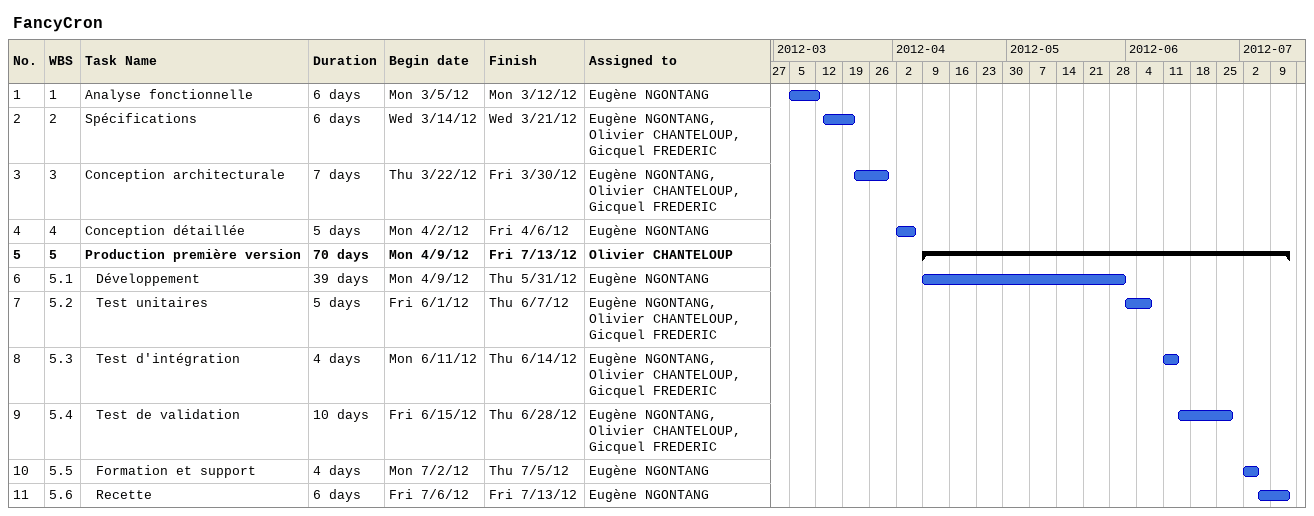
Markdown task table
FancyCron

| ID | WBS | Task | Duration | Start | Finish | Resources |
|---|---|---|---|---|---|---|
| 1 | 1 | Analyse fonctionnelle | 6d | 2012-03-05 | 2012-03-12 | Eugène NGONTANG |
| 2 | 2 | Spécifications | 6d | 2012-03-14 | 2012-03-21 | Eugène NGONTANG, Olivier CHANTELOUP, Gicquel FREDERIC |
| 3 | 3 | Conception architecturale | 7d | 2012-03-22 | 2012-03-30 | Eugène NGONTANG, Olivier CHANTELOUP, Gicquel FREDERIC |
| 4 | 4 | Conception détaillée | 5d | 2012-04-02 | 2012-04-06 | Eugène NGONTANG |
| 5 | 5 | **Production première version** | 70d | 2012-04-09 | 2012-07-13 | Olivier CHANTELOUP |
| 6 | 5.1 | Développement | 39d | 2012-04-09 | 2012-05-31 | Eugène NGONTANG |
| 7 | 5.2 | Test unitaires | 5d | 2012-06-01 | 2012-06-07 | Eugène NGONTANG, Olivier CHANTELOUP, Gicquel FREDERIC |
| 8 | 5.3 | Test d'intégration | 4d | 2012-06-11 | 2012-06-14 | Eugène NGONTANG, Olivier CHANTELOUP, Gicquel FREDERIC |
| 9 | 5.4 | Test de validation | 10d | 2012-06-15 | 2012-06-28 | Eugène NGONTANG, Olivier CHANTELOUP, Gicquel FREDERIC |
| 10 | 5.5 | Formation et support | 4d | 2012-07-02 | 2012-07-05 | Eugène NGONTANG |
| 11 | 5.6 | Recette | 6d | 2012-07-06 | 2012-07-13 | Eugène NGONTANG |
